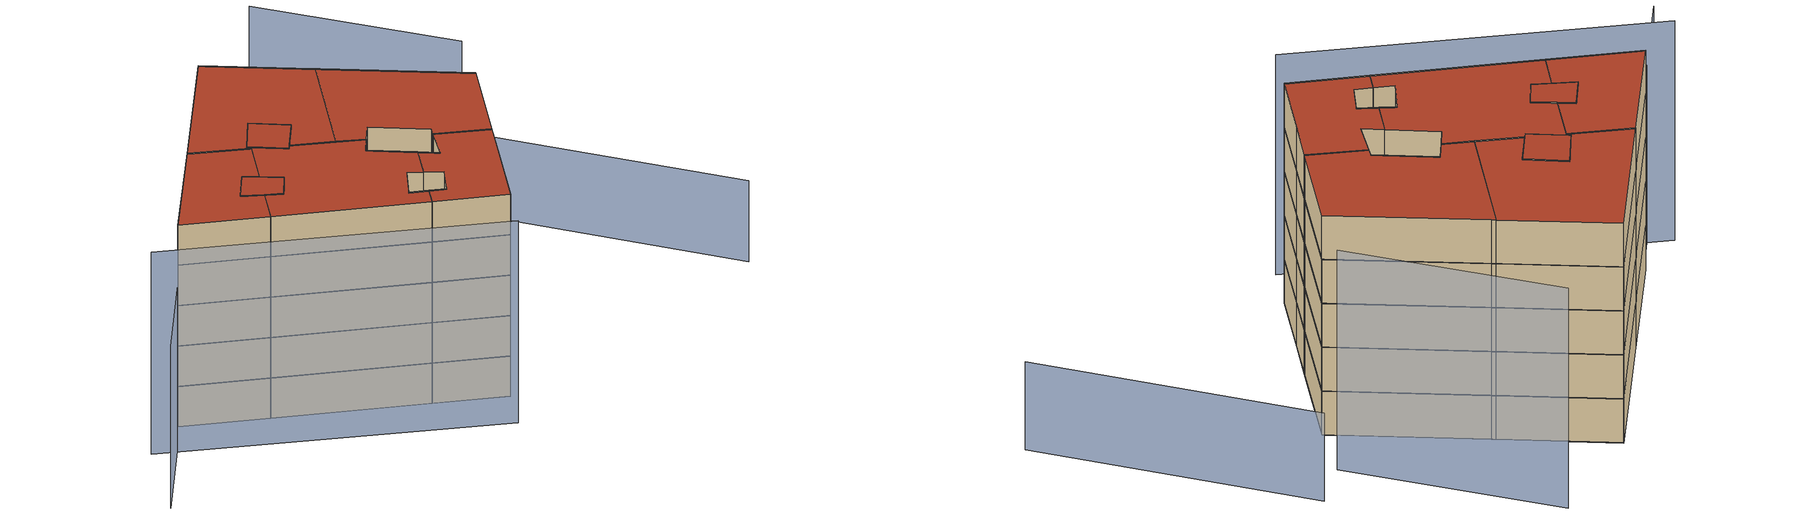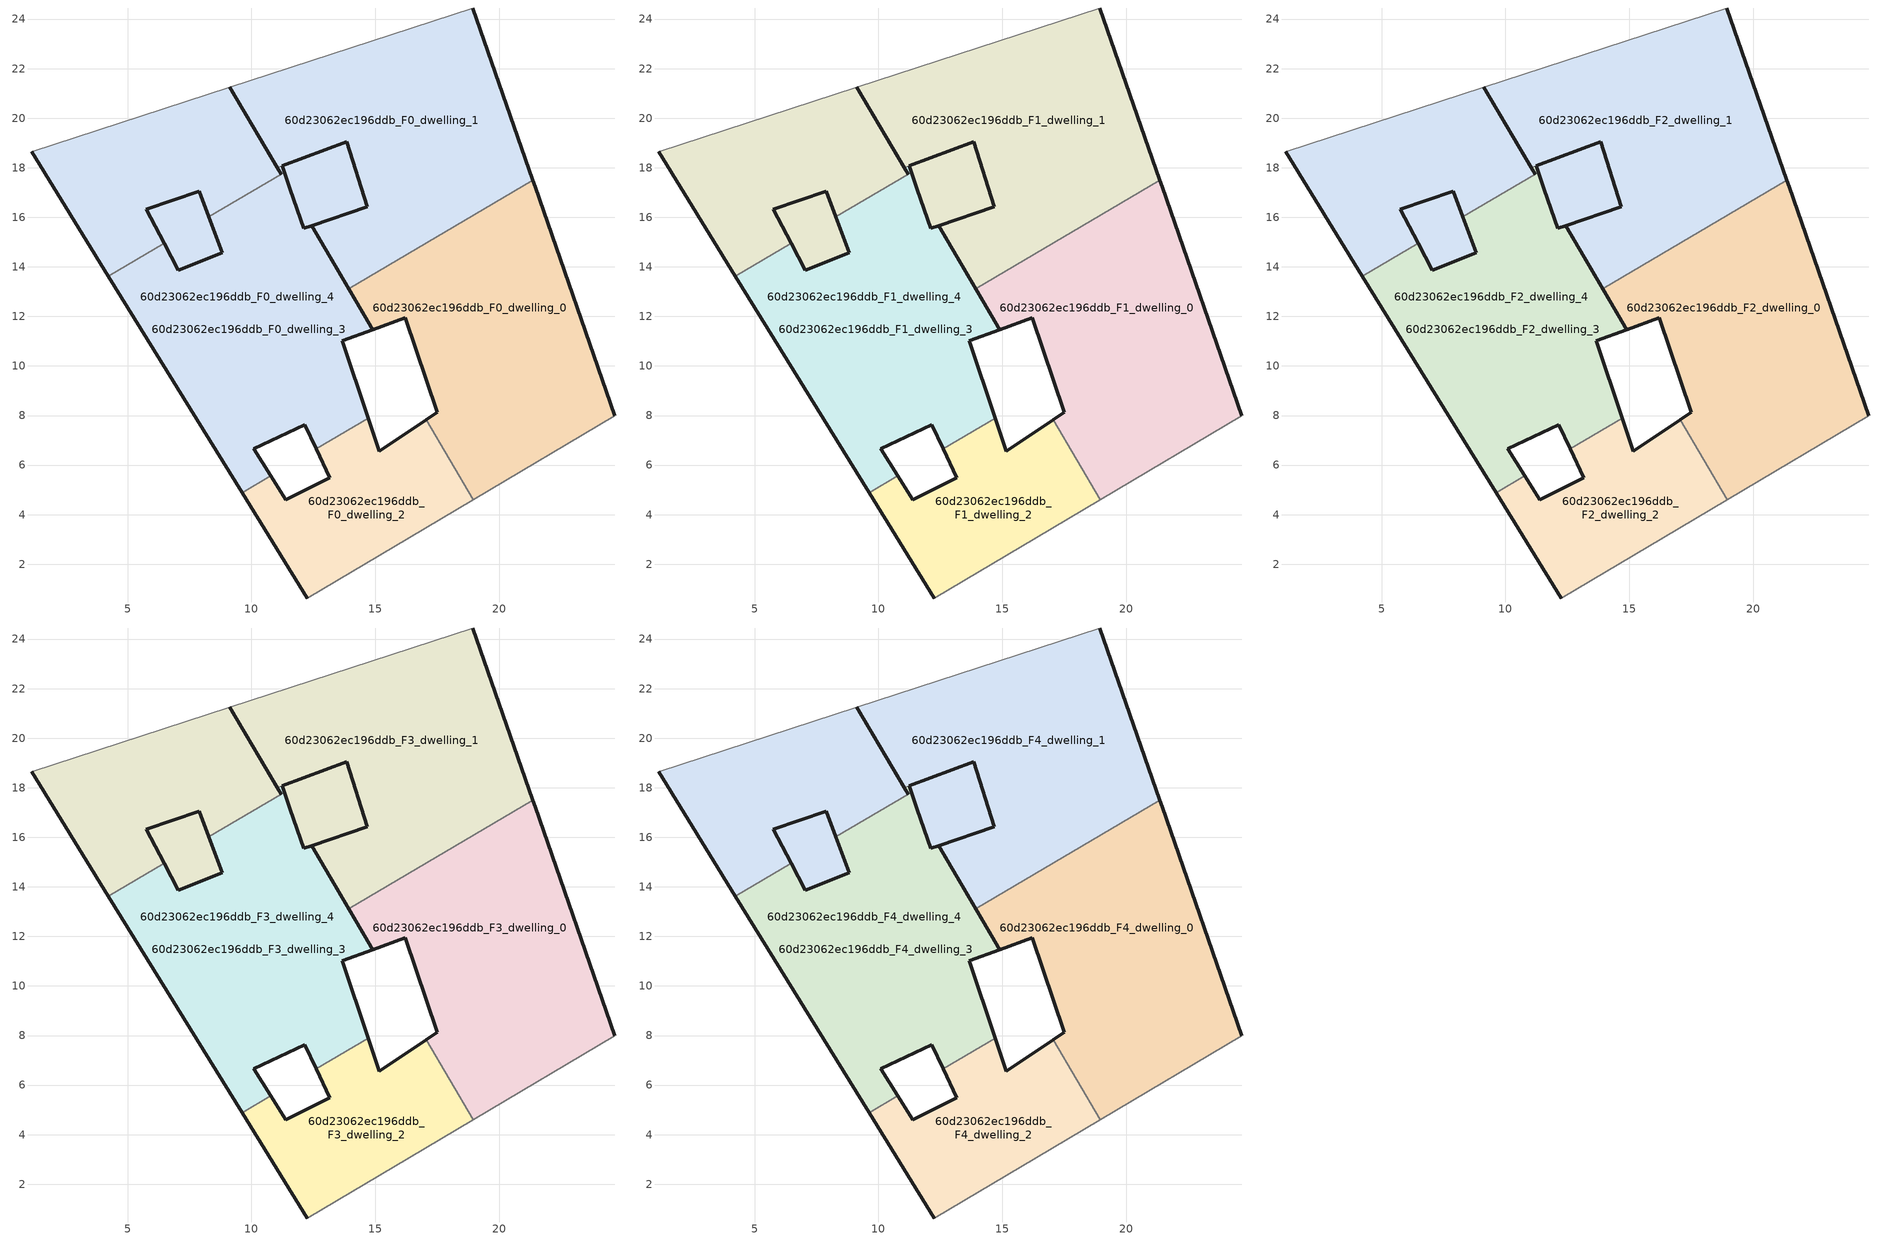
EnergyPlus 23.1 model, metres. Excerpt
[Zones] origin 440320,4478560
60d23062ec196ddb_F0_dwelling_0
 floor ground (EU_floor_Construction): 24.67,7.99 21.45,17.22 21.35,17.5 13.93,13.12 14.9,11.46 16.21,11.94 17.51,8.13 17.05,7.83 18.95,4.6 z0
 wall outside (EU_wall_Construction): 21.35,17.5 21.45,17.22 24.67,7.99 / 17.05,7.83 17.51,8.13 16.21,11.94 14.9,11.46 13.93,13.12 z0:3
 wall adiabatic (EU_wall_Construction): 24.67,7.99 18.95,4.6 z0:3
 wall to 60d23062ec196ddb_F0_dwelling_1 (EU_wall_Construction): 13.93,13.12 21.35,17.5 z0:3
 wall to 60d23062ec196ddb_F0_dwelling_2 (EU_wall_Construction): 18.95,4.6 17.05,7.83 z0:3
60d23062ec196ddb_F0_dwelling_1
 floor ground (EU_floor_Construction): 21.35,17.5 18.93,24.45 9.13,21.26 11.05,18 11.24,18.07 11.25,18.07 13.85,19.05 14.68,16.43 12.42,15.67 13.93,13.12 z0; 8.28,16.02 11.2,17.74 11.05,18 9.13,21.26 1.12,18.65 4.22,13.63 6.47,14.96 5.76,16.32 7.89,17.05 z0
 wall outside (EU_wall_Construction): 11.05,18 9.13,21.26 / 18.93,24.45 21.35,17.5 / 13.93,13.12 12.42,15.67 14.68,16.43 13.85,19.05 11.25,18.07 11.24,18.07 z0:3
 wall adiabatic (EU_wall_Construction): 9.13,21.26 18.93,24.45 z0:3
 wall to 60d23062ec196ddb_F0_dwelling_3 (EU_wall_Construction): 11.24,18.07 11.05,18 z0:3
60d23062ec196ddb_F0_dwelling_2
 floor ground (EU_floor_Construction): 16.37,3.07 18.95,4.6 17.05,7.83 15.15,6.56 14.71,7.89 12.62,6.65 13.17,5.48 11.39,4.61 10.78,5.57 9.62,4.89 12.25,0.63 z0
 wall outside (EU_wall_Construction): 10.78,5.57 11.39,4.61 13.17,5.48 12.62,6.65 / 14.71,7.89 15.15,6.56 17.05,7.83 / 12.25,0.63 9.62,4.89 z0:3
 wall adiabatic (EU_wall_Construction): 18.95,4.6 16.37,3.07 12.25,0.63 z0:3
 wall to 60d23062ec196ddb_F0_dwelling_3 (EU_wall_Construction): 12.62,6.65 14.71,7.89 / 9.62,4.89 10.78,5.57 z0:3
60d23062ec196ddb_F0_dwelling_3
 floor ground (EU_floor_Construction): 8.28,16.02 11.2,17.74 11.05,18 9.13,21.26 1.12,18.65 4.22,13.63 6.47,14.96 5.76,16.32 7.89,17.05 z0; 12.62,6.65 14.71,7.89 13.67,11.01 14.9,11.46 12.42,15.67 12.1,15.56 11.57,17.11 11.24,18.07 11.05,18 11.2,17.74 8.28,16.02 8.82,14.56 7.05,13.86 6.47,14.96 4.22,13.63 9.62,4.89 10.78,5.57 10.08,6.66 12.16,7.63 z0; 8.82,14.56 8.28,16.02 7.89,17.05 5.76,16.32 6.47,14.96 7.05,13.86 z0
 wall outside (EU_wall_Construction): 11.2,17.74 11.05,18 / 11.24,18.07 11.57,17.11 12.1,15.56 12.42,15.67 14.9,11.46 13.67,11.01 14.71,7.89 / 12.62,6.65 12.16,7.63 10.08,6.66 10.78,5.57 / 9.62,4.89 4.22,13.63 / 6.47,14.96 7.05,13.86 8.82,14.56 8.28,16.02 z0:3
 wall to 60d23062ec196ddb_F0_dwelling_4 (EU_wall_Construction): 8.28,16.02 11.2,17.74 / 4.22,13.63 6.47,14.96 z0:3
60d23062ec196ddb_F0_dwelling_4
 floor ground (EU_floor_Construction): 21.35,17.5 18.93,24.45 9.13,21.26 11.05,18 11.24,18.07 11.25,18.07 13.85,19.05 14.68,16.43 12.42,15.67 13.93,13.12 z0; 8.28,16.02 11.2,17.74 11.05,18 9.13,21.26 1.12,18.65 4.22,13.63 6.47,14.96 5.76,16.32 7.89,17.05 z0; 12.62,6.65 14.71,7.89 13.67,11.01 14.9,11.46 12.42,15.67 12.1,15.56 11.57,17.11 11.24,18.07 11.05,18 11.2,17.74 8.28,16.02 8.82,14.56 7.05,13.86 6.47,14.96 4.22,13.63 9.62,4.89 10.78,5.57 10.08,6.66 12.16,7.63 z0; 14.68,16.43 13.85,19.05 11.25,18.07 11.24,18.07 11.57,17.11 12.1,15.56 12.42,15.67 z0; 8.82,14.56 8.28,16.02 7.89,17.05 5.76,16.32 6.47,14.96 7.05,13.86 z0
 wall outside (EU_wall_Construction): 8.28,16.02 7.89,17.05 5.76,16.32 6.47,14.96 / 4.22,13.63 1.12,18.65 / 9.13,21.26 11.2,17.74 z0:3
 wall adiabatic (EU_wall_Construction): 1.12,18.65 9.13,21.26 z0:3
60d23062ec196ddb_F1_dwelling_0
 floor to 60d23062ec196ddb_F0_dwelling_0 (EU_floor_Construction): 24.67,7.99 21.45,17.22 21.35,17.5 13.93,13.12 14.9,11.46 16.21,11.94 17.51,8.13 17.05,7.83 18.95,4.6 z3
 wall outside (EU_wall_Construction): 21.35,17.5 21.45,17.22 24.67,7.99 / 17.05,7.83 17.51,8.13 16.21,11.94 14.9,11.46 13.93,13.12 z3:6
 wall adiabatic (EU_wall_Construction): 24.67,7.99 18.95,4.6 z3:6
 wall to 60d23062ec196ddb_F1_dwelling_1 (EU_wall_Construction): 13.93,13.12 21.35,17.5 z3:6
 wall to 60d23062ec196ddb_F1_dwelling_2 (EU_wall_Construction): 18.95,4.6 17.05,7.83 z3:6
60d23062ec196ddb_F1_dwelling_1
 floor outside (EU_floor_Construction): 21.35,17.5 18.93,24.45 9.13,21.26 11.05,18 11.24,18.07 11.25,18.07 13.85,19.05 14.68,16.43 12.42,15.67 13.93,13.12 z3
 floor to 60d23062ec196ddb_F0_dwelling_1 (EU_floor_Construction): 8.28,16.02 11.2,17.74 11.05,18 9.13,21.26 1.12,18.65 4.22,13.63 6.47,14.96 5.76,16.32 7.89,17.05 z3
 wall outside (EU_wall_Construction): 11.05,18 9.13,21.26 / 18.93,24.45 21.35,17.5 / 13.93,13.12 12.42,15.67 14.68,16.43 13.85,19.05 11.25,18.07 11.24,18.07 z3:6
 wall adiabatic (EU_wall_Construction): 9.13,21.26 18.93,24.45 z3:6
 wall to 60d23062ec196ddb_F1_dwelling_3 (EU_wall_Construction): 11.24,18.07 11.05,18 z3:6
60d23062ec196ddb_F1_dwelling_2
 floor to 60d23062ec196ddb_F0_dwelling_2 (EU_floor_Construction): 16.37,3.07 18.95,4.6 17.05,7.83 15.15,6.56 14.71,7.89 12.62,6.65 13.17,5.48 11.39,4.61 10.78,5.57 9.62,4.89 12.25,0.63 z3
 wall outside (EU_wall_Construction): 10.78,5.57 11.39,4.61 13.17,5.48 12.62,6.65 / 14.71,7.89 15.15,6.56 17.05,7.83 / 12.25,0.63 9.62,4.89 z3:6
 wall adiabatic (EU_wall_Construction): 18.95,4.6 16.37,3.07 12.25,0.63 z3:6
 wall to 60d23062ec196ddb_F1_dwelling_3 (EU_wall_Construction): 12.62,6.65 14.71,7.89 / 9.62,4.89 10.78,5.57 z3:6
60d23062ec196ddb_F1_dwelling_3
 floor to 60d23062ec196ddb_F0_dwelling_3 (EU_floor_Construction): 12.62,6.65 14.71,7.89 13.67,11.01 14.9,11.46 12.42,15.67 12.1,15.56 11.57,17.11 11.24,18.07 11.05,18 11.2,17.74 8.28,16.02 8.82,14.56 7.05,13.86 6.47,14.96 4.22,13.63 9.62,4.89 10.78,5.57 10.08,6.66 12.16,7.63 z3; 8.28,16.02 11.2,17.74 11.05,18 9.13,21.26 1.12,18.65 4.22,13.63 6.47,14.96 5.76,16.32 7.89,17.05 z3; 8.82,14.56 8.28,16.02 7.89,17.05 5.76,16.32 6.47,14.96 7.05,13.86 z3
 wall outside (EU_wall_Construction): 11.2,17.74 11.05,18 / 11.24,18.07 11.57,17.11 12.1,15.56 12.42,15.67 14.9,11.46 13.67,11.01 14.71,7.89 / 12.62,6.65 12.16,7.63 10.08,6.66 10.78,5.57 / 9.62,4.89 4.22,13.63 / 6.47,14.96 7.05,13.86 8.82,14.56 8.28,16.02 z3:6
 wall to 60d23062ec196ddb_F1_dwelling_4 (EU_wall_Construction): 8.28,16.02 11.2,17.74 / 4.22,13.63 6.47,14.96 z3:6
60d23062ec196ddb_F1_dwelling_4
 floor outside (EU_floor_Construction): 8.82,14.56 8.28,16.02 7.89,17.05 5.76,16.32 6.47,14.96 7.05,13.86 z3; 12.62,6.65 14.71,7.89 13.67,11.01 14.9,11.46 12.42,15.67 12.1,15.56 11.57,17.11 11.24,18.07 11.05,18 11.2,17.74 8.28,16.02 8.82,14.56 7.05,13.86 6.47,14.96 4.22,13.63 9.62,4.89 10.78,5.57 10.08,6.66 12.16,7.63 z3
 floor to 60d23062ec196ddb_F0_dwelling_4 (EU_floor_Construction): 21.35,17.5 18.93,24.45 9.13,21.26 11.05,18 11.24,18.07 11.25,18.07 13.85,19.05 14.68,16.43 12.42,15.67 13.93,13.12 z3; 8.28,16.02 11.2,17.74 11.05,18 9.13,21.26 1.12,18.65 4.22,13.63 6.47,14.96 5.76,16.32 7.89,17.05 z3; 14.68,16.43 13.85,19.05 11.25,18.07 11.24,18.07 11.57,17.11 12.1,15.56 12.42,15.67 z3
 wall outside (EU_wall_Construction): 8.28,16.02 7.89,17.05 5.76,16.32 6.47,14.96 / 4.22,13.63 1.12,18.65 / 9.13,21.26 11.2,17.74 z3:6
 wall adiabatic (EU_wall_Construction): 1.12,18.65 9.13,21.26 z3:6
60d23062ec196ddb_F2_dwelling_0
 floor to 60d23062ec196ddb_F1_dwelling_0 (EU_floor_Construction): 24.67,7.99 21.45,17.22 21.35,17.5 13.93,13.12 14.9,11.46 16.21,11.94 17.51,8.13 17.05,7.83 18.95,4.6 z6
 wall outside (EU_wall_Construction): 21.35,17.5 21.45,17.22 24.67,7.99 / 17.05,7.83 17.51,8.13 16.21,11.94 14.9,11.46 13.93,13.12 z6:9
 wall adiabatic (EU_wall_Construction): 24.67,7.99 18.95,4.6 z6:9
 wall to 60d23062ec196ddb_F2_dwelling_1 (EU_wall_Construction): 13.93,13.12 21.35,17.5 z6:9
 wall to 60d23062ec196ddb_F2_dwelling_2 (EU_wall_Construction): 18.95,4.6 17.05,7.83 z6:9
60d23062ec196ddb_F2_dwelling_1
 floor outside (EU_floor_Construction): 21.35,17.5 18.93,24.45 9.13,21.26 11.05,18 11.24,18.07 11.25,18.07 13.85,19.05 14.68,16.43 12.42,15.67 13.93,13.12 z6
 floor to 60d23062ec196ddb_F1_dwelling_1 (EU_floor_Construction): 8.28,16.02 11.2,17.74 11.05,18 9.13,21.26 1.12,18.65 4.22,13.63 6.47,14.96 5.76,16.32 7.89,17.05 z6
 wall outside (EU_wall_Construction): 11.05,18 9.13,21.26 / 18.93,24.45 21.35,17.5 / 13.93,13.12 12.42,15.67 14.68,16.43 13.85,19.05 11.25,18.07 11.24,18.07 z6:9
 wall adiabatic (EU_wall_Construction): 9.13,21.26 18.93,24.45 z6:9
 wall to 60d23062ec196ddb_F2_dwelling_3 (EU_wall_Construction): 11.24,18.07 11.05,18 z6:9
60d23062ec196ddb_F2_dwelling_2
 floor to 60d23062ec196ddb_F1_dwelling_2 (EU_floor_Construction): 16.37,3.07 18.95,4.6 17.05,7.83 15.15,6.56 14.71,7.89 12.62,6.65 13.17,5.48 11.39,4.61 10.78,5.57 9.62,4.89 12.25,0.63 z6
 wall outside (EU_wall_Construction): 10.78,5.57 11.39,4.61 13.17,5.48 12.62,6.65 / 14.71,7.89 15.15,6.56 17.05,7.83 / 12.25,0.63 9.62,4.89 z6:9
 wall adiabatic (EU_wall_Construction): 18.95,4.6 16.37,3.07 12.25,0.63 z6:9
 wall to 60d23062ec196ddb_F2_dwelling_3 (EU_wall_Construction): 12.62,6.65 14.71,7.89 / 9.62,4.89 10.78,5.57 z6:9
60d23062ec196ddb_F2_dwelling_3
 floor to 60d23062ec196ddb_F1_dwelling_3 (EU_floor_Construction): 12.62,6.65 14.71,7.89 13.67,11.01 14.9,11.46 12.42,15.67 12.1,15.56 11.57,17.11 11.24,18.07 11.05,18 11.2,17.74 8.28,16.02 8.82,14.56 7.05,13.86 6.47,14.96 4.22,13.63 9.62,4.89 10.78,5.57 10.08,6.66 12.16,7.63 z6; 8.28,16.02 11.2,17.74 11.05,18 9.13,21.26 1.12,18.65 4.22,13.63 6.47,14.96 5.76,16.32 7.89,17.05 z6; 8.82,14.56 8.28,16.02 7.89,17.05 5.76,16.32 6.47,14.96 7.05,13.86 z6
 wall outside (EU_wall_Construction): 11.2,17.74 11.05,18 / 11.24,18.07 11.57,17.11 12.1,15.56 12.42,15.67 14.9,11.46 13.67,11.01 14.71,7.89 / 12.62,6.65 12.16,7.63 10.08,6.66 10.78,5.57 / 9.62,4.89 4.22,13.63 / 6.47,14.96 7.05,13.86 8.82,14.56 8.28,16.02 z6:9
 wall to 60d23062ec196ddb_F2_dwelling_4 (EU_wall_Construction): 8.28,16.02 11.2,17.74 / 4.22,13.63 6.47,14.96 z6:9
60d23062ec196ddb_F2_dwelling_4
 floor outside (EU_floor_Construction): 8.82,14.56 8.28,16.02 7.89,17.05 5.76,16.32 6.47,14.96 7.05,13.86 z6; 12.62,6.65 14.71,7.89 13.67,11.01 14.9,11.46 12.42,15.67 12.1,15.56 11.57,17.11 11.24,18.07 11.05,18 11.2,17.74 8.28,16.02 8.82,14.56 7.05,13.86 6.47,14.96 4.22,13.63 9.62,4.89 10.78,5.57 10.08,6.66 12.16,7.63 z6
 floor to 60d23062ec196ddb_F1_dwelling_4 (EU_floor_Construction): 21.35,17.5 18.93,24.45 9.13,21.26 11.05,18 11.24,18.07 11.25,18.07 13.85,19.05 14.68,16.43 12.42,15.67 13.93,13.12 z6; 8.28,16.02 11.2,17.74 11.05,18 9.13,21.26 1.12,18.65 4.22,13.63 6.47,14.96 5.76,16.32 7.89,17.05 z6; 14.68,16.43 13.85,19.05 11.25,18.07 11.24,18.07 11.57,17.11 12.1,15.56 12.42,15.67 z6
 wall outside (EU_wall_Construction): 8.28,16.02 7.89,17.05 5.76,16.32 6.47,14.96 / 4.22,13.63 1.12,18.65 / 9.13,21.26 11.2,17.74 z6:9
 wall adiabatic (EU_wall_Construction): 1.12,18.65 9.13,21.26 z6:9
60d23062ec196ddb_F3_dwelling_0
 floor to 60d23062ec196ddb_F2_dwelling_0 (EU_floor_Construction): 24.67,7.99 21.45,17.22 21.35,17.5 13.93,13.12 14.9,11.46 16.21,11.94 17.51,8.13 17.05,7.83 18.95,4.6 z9
 wall outside (EU_wall_Construction): 21.35,17.5 21.45,17.22 24.67,7.99 / 17.05,7.83 17.51,8.13 16.21,11.94 14.9,11.46 13.93,13.12 z9:12
 wall adiabatic (EU_wall_Construction): 24.67,7.99 18.95,4.6 z9:12
 wall to 60d23062ec196ddb_F3_dwelling_1 (EU_wall_Construction): 13.93,13.12 21.35,17.5 z9:12
 wall to 60d23062ec196ddb_F3_dwelling_2 (EU_wall_Construction): 18.95,4.6 17.05,7.83 z9:12
60d23062ec196ddb_F3_dwelling_1
 floor outside (EU_floor_Construction): 21.35,17.5 18.93,24.45 9.13,21.26 11.05,18 11.24,18.07 11.25,18.07 13.85,19.05 14.68,16.43 12.42,15.67 13.93,13.12 z9
 floor to 60d23062ec196ddb_F2_dwelling_1 (EU_floor_Construction): 8.28,16.02 11.2,17.74 11.05,18 9.13,21.26 1.12,18.65 4.22,13.63 6.47,14.96 5.76,16.32 7.89,17.05 z9
 wall outside (EU_wall_Construction): 11.05,18 9.13,21.26 / 18.93,24.45 21.35,17.5 / 13.93,13.12 12.42,15.67 14.68,16.43 13.85,19.05 11.25,18.07 11.24,18.07 z9:12
 wall adiabatic (EU_wall_Construction): 9.13,21.26 18.93,24.45 z9:12
 wall to 60d23062ec196ddb_F3_dwelling_3 (EU_wall_Construction): 11.24,18.07 11.05,18 z9:12
60d23062ec196ddb_F3_dwelling_2
 floor to 60d23062ec196ddb_F2_dwelling_2 (EU_floor_Construction): 16.37,3.07 18.95,4.6 17.05,7.83 15.15,6.56 14.71,7.89 12.62,6.65 13.17,5.48 11.39,4.61 10.78,5.57 9.62,4.89 12.25,0.63 z9
 wall outside (EU_wall_Construction): 10.78,5.57 11.39,4.61 13.17,5.48 12.62,6.65 / 14.71,7.89 15.15,6.56 17.05,7.83 / 12.25,0.63 9.62,4.89 z9:12
 wall adiabatic (EU_wall_Construction): 18.95,4.6 16.37,3.07 12.25,0.63 z9:12
 wall to 60d23062ec196ddb_F3_dwelling_3 (EU_wall_Construction): 12.62,6.65 14.71,7.89 / 9.62,4.89 10.78,5.57 z9:12
60d23062ec196ddb_F3_dwelling_3
 floor to 60d23062ec196ddb_F2_dwelling_3 (EU_floor_Construction): 12.62,6.65 14.71,7.89 13.67,11.01 14.9,11.46 12.42,15.67 12.1,15.56 11.57,17.11 11.24,18.07 11.05,18 11.2,17.74 8.28,16.02 8.82,14.56 7.05,13.86 6.47,14.96 4.22,13.63 9.62,4.89 10.78,5.57 10.08,6.66 12.16,7.63 z9; 8.28,16.02 11.2,17.74 11.05,18 9.13,21.26 1.12,18.65 4.22,13.63 6.47,14.96 5.76,16.32 7.89,17.05 z9; 8.82,14.56 8.28,16.02 7.89,17.05 5.76,16.32 6.47,14.96 7.05,13.86 z9
 wall outside (EU_wall_Construction): 11.2,17.74 11.05,18 / 11.24,18.07 11.57,17.11 12.1,15.56 12.42,15.67 14.9,11.46 13.67,11.01 14.71,7.89 / 12.62,6.65 12.16,7.63 10.08,6.66 10.78,5.57 / 9.62,4.89 4.22,13.63 / 6.47,14.96 7.05,13.86 8.82,14.56 8.28,16.02 z9:12
 wall to 60d23062ec196ddb_F3_dwelling_4 (EU_wall_Construction): 8.28,16.02 11.2,17.74 / 4.22,13.63 6.47,14.96 z9:12
60d23062ec196ddb_F3_dwelling_4
 floor outside (EU_floor_Construction): 8.82,14.56 8.28,16.02 7.89,17.05 5.76,16.32 6.47,14.96 7.05,13.86 z9; 12.62,6.65 14.71,7.89 13.67,11.01 14.9,11.46 12.42,15.67 12.1,15.56 11.57,17.11 11.24,18.07 11.05,18 11.2,17.74 8.28,16.02 8.82,14.56 7.05,13.86 6.47,14.96 4.22,13.63 9.62,4.89 10.78,5.57 10.08,6.66 12.16,7.63 z9
 floor to 60d23062ec196ddb_F2_dwelling_4 (EU_floor_Construction): 21.35,17.5 18.93,24.45 9.13,21.26 11.05,18 11.24,18.07 11.25,18.07 13.85,19.05 14.68,16.43 12.42,15.67 13.93,13.12 z9; 8.28,16.02 11.2,17.74 11.05,18 9.13,21.26 1.12,18.65 4.22,13.63 6.47,14.96 5.76,16.32 7.89,17.05 z9; 14.68,16.43 13.85,19.05 11.25,18.07 11.24,18.07 11.57,17.11 12.1,15.56 12.42,15.67 z9
 wall outside (EU_wall_Construction): 8.28,16.02 7.89,17.05 5.76,16.32 6.47,14.96 / 4.22,13.63 1.12,18.65 / 9.13,21.26 11.2,17.74 z9:12
 wall adiabatic (EU_wall_Construction): 1.12,18.65 9.13,21.26 z9:12
60d23062ec196ddb_F4_dwelling_0
 floor to 60d23062ec196ddb_F3_dwelling_0 (EU_floor_Construction): 24.67,7.99 21.45,17.22 21.35,17.5 13.93,13.12 14.9,11.46 16.21,11.94 17.51,8.13 17.05,7.83 18.95,4.6 z12
 wall outside (EU_wall_Construction): 21.35,17.5 21.45,17.22 24.67,7.99 / 17.05,7.83 17.51,8.13 16.21,11.94 14.9,11.46 13.93,13.12 z12:15
 wall adiabatic (EU_wall_Construction): 24.67,7.99 18.95,4.6 z12:15
 wall to 60d23062ec196ddb_F4_dwelling_1 (EU_wall_Construction): 13.93,13.12 21.35,17.5 z12:15
 wall to 60d23062ec196ddb_F4_dwelling_2 (EU_wall_Construction): 18.95,4.6 17.05,7.83 z12:15
 roof outside (EU_roof_Construction): 21.45,17.22 24.67,7.99 18.95,4.6 17.05,7.83 17.51,8.13 16.21,11.94 14.9,11.46 13.93,13.12 21.35,17.5 z15
60d23062ec196ddb_F4_dwelling_1
 floor outside (EU_floor_Construction): 21.35,17.5 18.93,24.45 9.13,21.26 11.05,18 11.24,18.07 11.25,18.07 13.85,19.05 14.68,16.43 12.42,15.67 13.93,13.12 z12
 floor to 60d23062ec196ddb_F3_dwelling_1 (EU_floor_Construction): 8.28,16.02 11.2,17.74 11.05,18 9.13,21.26 1.12,18.65 4.22,13.63 6.47,14.96 5.76,16.32 7.89,17.05 z12
 wall outside (EU_wall_Construction): 11.05,18 9.13,21.26 / 18.93,24.45 21.35,17.5 / 13.93,13.12 12.42,15.67 14.68,16.43 13.85,19.05 11.25,18.07 11.24,18.07 z12:15
 wall adiabatic (EU_wall_Construction): 9.13,21.26 18.93,24.45 z12:15
 wall to 60d23062ec196ddb_F4_dwelling_3 (EU_wall_Construction): 11.24,18.07 11.05,18 z12:15
 roof outside (EU_roof_Construction): 9.13,21.26 11.05,18 11.2,17.74 8.28,16.02 7.89,17.05 5.76,16.32 6.47,14.96 4.22,13.63 1.12,18.65 z15; 18.93,24.45 21.35,17.5 13.93,13.12 12.42,15.67 14.68,16.43 13.85,19.05 11.25,18.07 11.24,18.07 11.05,18 9.13,21.26 z15
60d23062ec196ddb_F4_dwelling_2
 floor to 60d23062ec196ddb_F3_dwelling_2 (EU_floor_Construction): 16.37,3.07 18.95,4.6 17.05,7.83 15.15,6.56 14.71,7.89 12.62,6.65 13.17,5.48 11.39,4.61 10.78,5.57 9.62,4.89 12.25,0.63 z12
 wall outside (EU_wall_Construction): 10.78,5.57 11.39,4.61 13.17,5.48 12.62,6.65 / 14.71,7.89 15.15,6.56 17.05,7.83 / 12.25,0.63 9.62,4.89 z12:15
 wall adiabatic (EU_wall_Construction): 18.95,4.6 16.37,3.07 12.25,0.63 z12:15
 wall to 60d23062ec196ddb_F4_dwelling_3 (EU_wall_Construction): 12.62,6.65 14.71,7.89 / 9.62,4.89 10.78,5.57 z12:15
 roof outside (EU_roof_Construction): 17.05,7.83 18.95,4.6 16.37,3.07 12.25,0.63 9.62,4.89 10.78,5.57 11.39,4.61 13.17,5.48 12.62,6.65 14.71,7.89 15.15,6.56 z15
60d23062ec196ddb_F4_dwelling_3
 floor to 60d23062ec196ddb_F3_dwelling_3 (EU_floor_Construction): 12.62,6.65 14.71,7.89 13.67,11.01 14.9,11.46 12.42,15.67 12.1,15.56 11.57,17.11 11.24,18.07 11.05,18 11.2,17.74 8.28,16.02 8.82,14.56 7.05,13.86 6.47,14.96 4.22,13.63 9.62,4.89 10.78,5.57 10.08,6.66 12.16,7.63 z12; 8.28,16.02 11.2,17.74 11.05,18 9.13,21.26 1.12,18.65 4.22,13.63 6.47,14.96 5.76,16.32 7.89,17.05 z12; 8.82,14.56 8.28,16.02 7.89,17.05 5.76,16.32 6.47,14.96 7.05,13.86 z12
 wall outside (EU_wall_Construction): 11.2,17.74 11.05,18 / 11.24,18.07 11.57,17.11 12.1,15.56 12.42,15.67 14.9,11.46 13.67,11.01 14.71,7.89 / 12.62,6.65 12.16,7.63 10.08,6.66 10.78,5.57 / 9.62,4.89 4.22,13.63 / 6.47,14.96 7.05,13.86 8.82,14.56 8.28,16.02 z12:15
 wall to 60d23062ec196ddb_F4_dwelling_4 (EU_wall_Construction): 8.28,16.02 11.2,17.74 / 4.22,13.63 6.47,14.96 z12:15
 roof outside (EU_roof_Construction): 12.42,15.67 14.9,11.46 13.67,11.01 14.71,7.89 12.62,6.65 12.16,7.63 10.08,6.66 10.78,5.57 9.62,4.89 4.22,13.63 6.47,14.96 7.05,13.86 8.82,14.56 8.28,16.02 11.2,17.74 11.05,18 11.24,18.07 11.57,17.11 12.1,15.56 z15; 9.13,21.26 11.05,18 11.2,17.74 8.28,16.02 7.89,17.05 5.76,16.32 6.47,14.96 4.22,13.63 1.12,18.65 z15; 7.89,17.05 8.28,16.02 8.82,14.56 7.05,13.86 6.47,14.96 5.76,16.32 z15
60d23062ec196ddb_F4_dwelling_4
 floor outside (EU_floor_Construction): 8.82,14.56 8.28,16.02 7.89,17.05 5.76,16.32 6.47,14.96 7.05,13.86 z12; 12.62,6.65 14.71,7.89 13.67,11.01 14.9,11.46 12.42,15.67 12.1,15.56 11.57,17.11 11.24,18.07 11.05,18 11.2,17.74 8.28,16.02 8.82,14.56 7.05,13.86 6.47,14.96 4.22,13.63 9.62,4.89 10.78,5.57 10.08,6.66 12.16,7.63 z12
 floor to 60d23062ec196ddb_F3_dwelling_4 (EU_floor_Construction): 21.35,17.5 18.93,24.45 9.13,21.26 11.05,18 11.24,18.07 11.25,18.07 13.85,19.05 14.68,16.43 12.42,15.67 13.93,13.12 z12; 8.28,16.02 11.2,17.74 11.05,18 9.13,21.26 1.12,18.65 4.22,13.63 6.47,14.96 5.76,16.32 7.89,17.05 z12; 14.68,16.43 13.85,19.05 11.25,18.07 11.24,18.07 11.57,17.11 12.1,15.56 12.42,15.67 z12
 wall outside (EU_wall_Construction): 8.28,16.02 7.89,17.05 5.76,16.32 6.47,14.96 / 4.22,13.63 1.12,18.65 / 9.13,21.26 11.2,17.74 z12:15
 wall adiabatic (EU_wall_Construction): 1.12,18.65 9.13,21.26 z12:15
 roof outside (EU_roof_Construction): 9.13,21.26 11.05,18 11.2,17.74 8.28,16.02 7.89,17.05 5.76,16.32 6.47,14.96 4.22,13.63 1.12,18.65 z15; 18.93,24.45 21.35,17.5 13.93,13.12 12.42,15.67 14.68,16.43 13.85,19.05 11.25,18.07 11.24,18.07 11.05,18 9.13,21.26 z15; 13.85,19.05 14.68,16.43 12.42,15.67 12.1,15.56 11.57,17.11 11.24,18.07 11.25,18.07 z15; 12.42,15.67 14.9,11.46 13.67,11.01 14.71,7.89 12.62,6.65 12.16,7.63 10.08,6.66 10.78,5.57 9.62,4.89 4.22,13.63 6.47,14.96 7.05,13.86 8.82,14.56 8.28,16.02 11.2,17.74 11.05,18 11.24,18.07 11.57,17.11 12.1,15.56 z15; 7.89,17.05 8.28,16.02 8.82,14.56 7.05,13.86 6.47,14.96 5.76,16.32 z15
shading: -2.44,19 9.59,-0.95 / 27.79,10.2 26.63,24.11 z0:15; 15.79,4.57 24.67,7.98 / 18.93,24.45 -7.84,15.52 z0:12; 32.48,-7.31 31.2,10.75 z0:6
[Building]
EU S2 Campaign: North Axis=0; Terrain=City; Solar Distribution=FullExterior
[Site:Location]
Madrid: Latitude=40.5; Longitude=-3.5; Time Zone=1; Elevation=609
[SizingPeriod:WeatherFileDays]
AnnualSizingPeriod: Begin Month=1; Begin Day of Month=1; End Month=12; End Day of Month=31; Day of Week for Start Day=Monday; Use Weather File Daylight Saving Period=No; Use Weather File Rain and Snow Indicators=No
[MATERIAL]
EU_InternalMass_Material: Roughness=MediumRough; Thickness=0.1; Conductivity=1; Density=1800; Specific Heat=900; Thermal Absorptance=0.9; Solar Absorptance=0.7; Visible Absorptance=0.7
[MATERIAL:NOMASS] Roughness=MediumRough; Thermal Absorptance=0.9; Solar Absorptance=0.7; Visible Absorptance=0.7
Name | Thermal Resistance
EU_wall_NoMass | 0.419739
EU_roof_NoMass | 0.352165
EU_floor_NoMass | 0.608284
[CONSTRUCTION]
EU_wall_Construction: EU_wall_NoMass
EU_roof_Construction: EU_roof_NoMass
EU_floor_Construction: EU_floor_NoMass
EU_InternalMass_Construction: EU_InternalMass_Material
[ZONE] Type=1; Multiplier=1; Ceiling Height=autocalculate; Floor Area=autocalculate; Part of Total Floor Area=Yes
Name | Volume
60d23062ec196ddb_F0_dwelling_0; 60d23062ec196ddb_F1_dwelling_0; 60d23062ec196ddb_F2_dwelling_0; 60d23062ec196ddb_F3_dwelling_0; 60d23062ec196ddb_F4_dwelling_0 | 214.521
60d23062ec196ddb_F0_dwelling_1 | 327.581
60d23062ec196ddb_F1_dwelling_1; 60d23062ec196ddb_F2_dwelling_1; 60d23062ec196ddb_F3_dwelling_1; 60d23062ec196ddb_F4_dwelling_1 | 327.582
60d23062ec196ddb_F0_dwelling_2 | 101.644
60d23062ec196ddb_F1_dwelling_2; 60d23062ec196ddb_F2_dwelling_2; 60d23062ec196ddb_F3_dwelling_2; 60d23062ec196ddb_F4_dwelling_2 | 101.645
60d23062ec196ddb_F0_dwelling_3; 60d23062ec196ddb_F1_dwelling_3; 60d23062ec196ddb_F2_dwelling_3; 60d23062ec196ddb_F3_dwelling_3; 60d23062ec196ddb_F4_dwelling_3 | 344.585
60d23062ec196ddb_F0_dwelling_4; 60d23062ec196ddb_F1_dwelling_4; 60d23062ec196ddb_F2_dwelling_4; 60d23062ec196ddb_F3_dwelling_4; 60d23062ec196ddb_F4_dwelling_4 | 581.075
[INTERNALMASS] Construction=EU_InternalMass_Construction
Name | Zone or ZoneList | Surface Area
60d23062ec196ddb_F0_dwelling_0_EU_InternalMass | 60d23062ec196ddb_F0_dwelling_0 | 71.507
60d23062ec196ddb_F0_dwelling_1_EU_InternalMass | 60d23062ec196ddb_F0_dwelling_1 | 71.4001
60d23062ec196ddb_F0_dwelling_2_EU_InternalMass | 60d23062ec196ddb_F0_dwelling_2 | 33.8815
60d23062ec196ddb_F0_dwelling_3_EU_InternalMass | 60d23062ec196ddb_F0_dwelling_3 | 71.4392
60d23062ec196ddb_F0_dwelling_4_EU_InternalMass | 60d23062ec196ddb_F0_dwelling_4 | 37.7953
60d23062ec196ddb_F1_dwelling_0_EU_InternalMass | 60d23062ec196ddb_F1_dwelling_0 | 71.507
60d23062ec196ddb_F1_dwelling_1_EU_InternalMass | 60d23062ec196ddb_F1_dwelling_1 | 71.4001
60d23062ec196ddb_F1_dwelling_2_EU_InternalMass | 60d23062ec196ddb_F1_dwelling_2 | 33.8815
60d23062ec196ddb_F1_dwelling_3_EU_InternalMass | 60d23062ec196ddb_F1_dwelling_3 | 71.4392
60d23062ec196ddb_F1_dwelling_4_EU_InternalMass | 60d23062ec196ddb_F1_dwelling_4 | 37.7953
60d23062ec196ddb_F2_dwelling_0_EU_InternalMass | 60d23062ec196ddb_F2_dwelling_0 | 71.507
60d23062ec196ddb_F2_dwelling_1_EU_InternalMass | 60d23062ec196ddb_F2_dwelling_1 | 71.4001
60d23062ec196ddb_F2_dwelling_2_EU_InternalMass | 60d23062ec196ddb_F2_dwelling_2 | 33.8815
60d23062ec196ddb_F2_dwelling_3_EU_InternalMass | 60d23062ec196ddb_F2_dwelling_3 | 71.4392
60d23062ec196ddb_F2_dwelling_4_EU_InternalMass | 60d23062ec196ddb_F2_dwelling_4 | 37.7953
60d23062ec196ddb_F3_dwelling_0_EU_InternalMass | 60d23062ec196ddb_F3_dwelling_0 | 71.507
60d23062ec196ddb_F3_dwelling_1_EU_InternalMass | 60d23062ec196ddb_F3_dwelling_1 | 71.4001
60d23062ec196ddb_F3_dwelling_2_EU_InternalMass | 60d23062ec196ddb_F3_dwelling_2 | 33.8815
60d23062ec196ddb_F3_dwelling_3_EU_InternalMass | 60d23062ec196ddb_F3_dwelling_3 | 71.4392
60d23062ec196ddb_F3_dwelling_4_EU_InternalMass | 60d23062ec196ddb_F3_dwelling_4 | 37.7953
60d23062ec196ddb_F4_dwelling_0_EU_InternalMass | 60d23062ec196ddb_F4_dwelling_0 | 71.507
60d23062ec196ddb_F4_dwelling_1_EU_InternalMass | 60d23062ec196ddb_F4_dwelling_1 | 71.4001
60d23062ec196ddb_F4_dwelling_2_EU_InternalMass | 60d23062ec196ddb_F4_dwelling_2 | 33.8815
60d23062ec196ddb_F4_dwelling_3_EU_InternalMass | 60d23062ec196ddb_F4_dwelling_3 | 71.4392
60d23062ec196ddb_F4_dwelling_4_EU_InternalMass | 60d23062ec196ddb_F4_dwelling_4 | 37.7953
[OTHEREQUIPMENT] Fuel Type=Electricity; Design Level Calculation Method=Watts/Area; Power per Zone Floor Area=1; Fraction Latent=0; Fraction Radiant=0; Fraction Lost=0; Carbon Dioxide Generation Rate=0; EndUse Subcategory=EU_Step8_InternalGains
Name | Zone or ZoneList or Space or SpaceList | Schedule
EU_Step8_InternalGain_60d23062ec196ddb_F0_dwelling_0_f000 | 60d23062ec196ddb_F0_dwelling_0 | EU_Step8_GainSchedule_60d23062ec196ddb_F0_dwelling_0_f000
EU_Step8_InternalGain_60d23062ec196ddb_F0_dwelling_1_f000 | 60d23062ec196ddb_F0_dwelling_1 | EU_Step8_GainSchedule_60d23062ec196ddb_F0_dwelling_1_f000
EU_Step8_InternalGain_60d23062ec196ddb_F0_dwelling_2_f000 | 60d23062ec196ddb_F0_dwelling_2 | EU_Step8_GainSchedule_60d23062ec196ddb_F0_dwelling_2_f000
EU_Step8_InternalGain_60d23062ec196ddb_F0_dwelling_3_f000 | 60d23062ec196ddb_F0_dwelling_3 | EU_Step8_GainSchedule_60d23062ec196ddb_F0_dwelling_3_f000
EU_Step8_InternalGain_60d23062ec196ddb_F0_dwelling_4_f000 | 60d23062ec196ddb_F0_dwelling_4 | EU_Step8_GainSchedule_60d23062ec196ddb_F0_dwelling_4_f000
EU_Step8_InternalGain_60d23062ec196ddb_F1_dwelling_0_f000 | 60d23062ec196ddb_F1_dwelling_0 | EU_Step8_GainSchedule_60d23062ec196ddb_F1_dwelling_0_f000
EU_Step8_InternalGain_60d23062ec196ddb_F1_dwelling_1_f000 | 60d23062ec196ddb_F1_dwelling_1 | EU_Step8_GainSchedule_60d23062ec196ddb_F1_dwelling_1_f000
EU_Step8_InternalGain_60d23062ec196ddb_F1_dwelling_2_f000 | 60d23062ec196ddb_F1_dwelling_2 | EU_Step8_GainSchedule_60d23062ec196ddb_F1_dwelling_2_f000
EU_Step8_InternalGain_60d23062ec196ddb_F1_dwelling_3_f000 | 60d23062ec196ddb_F1_dwelling_3 | EU_Step8_GainSchedule_60d23062ec196ddb_F1_dwelling_3_f000
EU_Step8_InternalGain_60d23062ec196ddb_F1_dwelling_4_f000 | 60d23062ec196ddb_F1_dwelling_4 | EU_Step8_GainSchedule_60d23062ec196ddb_F1_dwelling_4_f000
EU_Step8_InternalGain_60d23062ec196ddb_F2_dwelling_0_f000 | 60d23062ec196ddb_F2_dwelling_0 | EU_Step8_GainSchedule_60d23062ec196ddb_F2_dwelling_0_f000
EU_Step8_InternalGain_60d23062ec196ddb_F2_dwelling_1_f000 | 60d23062ec196ddb_F2_dwelling_1 | EU_Step8_GainSchedule_60d23062ec196ddb_F2_dwelling_1_f000
EU_Step8_InternalGain_60d23062ec196ddb_F2_dwelling_2_f000 | 60d23062ec196ddb_F2_dwelling_2 | EU_Step8_GainSchedule_60d23062ec196ddb_F2_dwelling_2_f000
EU_Step8_InternalGain_60d23062ec196ddb_F2_dwelling_3_f000 | 60d23062ec196ddb_F2_dwelling_3 | EU_Step8_GainSchedule_60d23062ec196ddb_F2_dwelling_3_f000
EU_Step8_InternalGain_60d23062ec196ddb_F2_dwelling_4_f000 | 60d23062ec196ddb_F2_dwelling_4 | EU_Step8_GainSchedule_60d23062ec196ddb_F2_dwelling_4_f000
EU_Step8_InternalGain_60d23062ec196ddb_F3_dwelling_0_f000 | 60d23062ec196ddb_F3_dwelling_0 | EU_Step8_GainSchedule_60d23062ec196ddb_F3_dwelling_0_f000
EU_Step8_InternalGain_60d23062ec196ddb_F3_dwelling_1_f000 | 60d23062ec196ddb_F3_dwelling_1 | EU_Step8_GainSchedule_60d23062ec196ddb_F3_dwelling_1_f000
EU_Step8_InternalGain_60d23062ec196ddb_F3_dwelling_2_f000 | 60d23062ec196ddb_F3_dwelling_2 | EU_Step8_GainSchedule_60d23062ec196ddb_F3_dwelling_2_f000
EU_Step8_InternalGain_60d23062ec196ddb_F3_dwelling_3_f000 | 60d23062ec196ddb_F3_dwelling_3 | EU_Step8_GainSchedule_60d23062ec196ddb_F3_dwelling_3_f000
EU_Step8_InternalGain_60d23062ec196ddb_F3_dwelling_4_f000 | 60d23062ec196ddb_F3_dwelling_4 | EU_Step8_GainSchedule_60d23062ec196ddb_F3_dwelling_4_f000
EU_Step8_InternalGain_60d23062ec196ddb_F4_dwelling_0_f000 | 60d23062ec196ddb_F4_dwelling_0 | EU_Step8_GainSchedule_60d23062ec196ddb_F4_dwelling_0_f000
EU_Step8_InternalGain_60d23062ec196ddb_F4_dwelling_1_f000 | 60d23062ec196ddb_F4_dwelling_1 | EU_Step8_GainSchedule_60d23062ec196ddb_F4_dwelling_1_f000
EU_Step8_InternalGain_60d23062ec196ddb_F4_dwelling_2_f000 | 60d23062ec196ddb_F4_dwelling_2 | EU_Step8_GainSchedule_60d23062ec196ddb_F4_dwelling_2_f000
EU_Step8_InternalGain_60d23062ec196ddb_F4_dwelling_3_f000 | 60d23062ec196ddb_F4_dwelling_3 | EU_Step8_GainSchedule_60d23062ec196ddb_F4_dwelling_3_f000
EU_Step8_InternalGain_60d23062ec196ddb_F4_dwelling_4_f000 | 60d23062ec196ddb_F4_dwelling_4 | EU_Step8_GainSchedule_60d23062ec196ddb_F4_dwelling_4_f000
[ZONEVENTILATION:DESIGNFLOWRATE] Schedule=EU_AlwaysOn; Design Flow Rate Calculation Method=AirChanges/Hour; Air Changes per Hour=0.703302; Ventilation Type=Natural; Fan Pressure Rise=0; Fan Total Efficiency=1; Constant Term Coefficient=1; Temperature Term Coefficient=0; Velocity Term Coefficient=0; Velocity Squared Term Coefficient=0; Minimum Indoor Temperature=-100; Maximum Indoor Temperature=100; Delta Temperature=-100; Minimum Outdoor Temperature=-100; Maximum Outdoor Temperature=100; Maximum Wind Speed=40
Name | Zone or ZoneList or Space or SpaceList
EU_ConstantAir_60d23062ec196ddb_F0_dwelling_0 | 60d23062ec196ddb_F0_dwelling_0
EU_ConstantAir_60d23062ec196ddb_F0_dwelling_1 | 60d23062ec196ddb_F0_dwelling_1
EU_ConstantAir_60d23062ec196ddb_F0_dwelling_2 | 60d23062ec196ddb_F0_dwelling_2
EU_ConstantAir_60d23062ec196ddb_F0_dwelling_3 | 60d23062ec196ddb_F0_dwelling_3
EU_ConstantAir_60d23062ec196ddb_F0_dwelling_4 | 60d23062ec196ddb_F0_dwelling_4
EU_ConstantAir_60d23062ec196ddb_F1_dwelling_0 | 60d23062ec196ddb_F1_dwelling_0
EU_ConstantAir_60d23062ec196ddb_F1_dwelling_1 | 60d23062ec196ddb_F1_dwelling_1
EU_ConstantAir_60d23062ec196ddb_F1_dwelling_2 | 60d23062ec196ddb_F1_dwelling_2
EU_ConstantAir_60d23062ec196ddb_F1_dwelling_3 | 60d23062ec196ddb_F1_dwelling_3
EU_ConstantAir_60d23062ec196ddb_F1_dwelling_4 | 60d23062ec196ddb_F1_dwelling_4
EU_ConstantAir_60d23062ec196ddb_F2_dwelling_0 | 60d23062ec196ddb_F2_dwelling_0
EU_ConstantAir_60d23062ec196ddb_F2_dwelling_1 | 60d23062ec196ddb_F2_dwelling_1
EU_ConstantAir_60d23062ec196ddb_F2_dwelling_2 | 60d23062ec196ddb_F2_dwelling_2
EU_ConstantAir_60d23062ec196ddb_F2_dwelling_3 | 60d23062ec196ddb_F2_dwelling_3
EU_ConstantAir_60d23062ec196ddb_F2_dwelling_4 | 60d23062ec196ddb_F2_dwelling_4
EU_ConstantAir_60d23062ec196ddb_F3_dwelling_0 | 60d23062ec196ddb_F3_dwelling_0
EU_ConstantAir_60d23062ec196ddb_F3_dwelling_1 | 60d23062ec196ddb_F3_dwelling_1
EU_ConstantAir_60d23062ec196ddb_F3_dwelling_2 | 60d23062ec196ddb_F3_dwelling_2
EU_ConstantAir_60d23062ec196ddb_F3_dwelling_3 | 60d23062ec196ddb_F3_dwelling_3
EU_ConstantAir_60d23062ec196ddb_F3_dwelling_4 | 60d23062ec196ddb_F3_dwelling_4
EU_ConstantAir_60d23062ec196ddb_F4_dwelling_0 | 60d23062ec196ddb_F4_dwelling_0
EU_ConstantAir_60d23062ec196ddb_F4_dwelling_1 | 60d23062ec196ddb_F4_dwelling_1
EU_ConstantAir_60d23062ec196ddb_F4_dwelling_2 | 60d23062ec196ddb_F4_dwelling_2
EU_ConstantAir_60d23062ec196ddb_F4_dwelling_3 | 60d23062ec196ddb_F4_dwelling_3
EU_ConstantAir_60d23062ec196ddb_F4_dwelling_4 | 60d23062ec196ddb_F4_dwelling_4
[HVACTEMPLATE:THERMOSTAT] Constant Heating Setpoint=20; Constant Cooling Setpoint=50
EU_HeatOnly_60d23062ec196ddb_F0_dwelling_0; EU_HeatOnly_60d23062ec196ddb_F0_dwelling_1; EU_HeatOnly_60d23062ec196ddb_F0_dwelling_2; EU_HeatOnly_60d23062ec196ddb_F0_dwelling_3; EU_HeatOnly_60d23062ec196ddb_F0_dwelling_4; EU_HeatOnly_60d23062ec196ddb_F1_dwelling_0; EU_HeatOnly_60d23062ec196ddb_F1_dwelling_1; EU_HeatOnly_60d23062ec196ddb_F1_dwelling_2; EU_HeatOnly_60d23062ec196ddb_F1_dwelling_3; EU_HeatOnly_60d23062ec196ddb_F1_dwelling_4; EU_HeatOnly_60d23062ec196ddb_F2_dwelling_0; EU_HeatOnly_60d23062ec196ddb_F2_dwelling_1; EU_HeatOnly_60d23062ec196ddb_F2_dwelling_2; EU_HeatOnly_60d23062ec196ddb_F2_dwelling_3; EU_HeatOnly_60d23062ec196ddb_F2_dwelling_4; EU_HeatOnly_60d23062ec196ddb_F3_dwelling_0; EU_HeatOnly_60d23062ec196ddb_F3_dwelling_1; EU_HeatOnly_60d23062ec196ddb_F3_dwelling_2; EU_HeatOnly_60d23062ec196ddb_F3_dwelling_3; EU_HeatOnly_60d23062ec196ddb_F3_dwelling_4; EU_HeatOnly_60d23062ec196ddb_F4_dwelling_0; EU_HeatOnly_60d23062ec196ddb_F4_dwelling_1; EU_HeatOnly_60d23062ec196ddb_F4_dwelling_2; EU_HeatOnly_60d23062ec196ddb_F4_dwelling_3; EU_HeatOnly_60d23062ec196ddb_F4_dwelling_4
[HVACTEMPLATE:ZONE:IDEALLOADSAIRSYSTEM] System Availability Schedule=EU_AlwaysOn; Maximum Heating Supply Air Temperature=50; Minimum Cooling Supply Air Temperature=13; Maximum Heating Supply Air Humidity Ratio=0.0156; Minimum Cooling Supply Air Humidity Ratio=0.0077; Heating Limit=NoLimit; Cooling Limit=NoLimit; Heating Availability Schedule=EU_AlwaysOn; Cooling Availability Schedule=EU_CoolingOff; Dehumidification Control Type=ConstantSensibleHeatRatio; Cooling Sensible Heat Ratio=0.7; Dehumidification Setpoint=60; Humidification Control Type=None; Humidification Setpoint=30; Outdoor Air Method=None; Outdoor Air Flow Rate per Person=0.00944; Outdoor Air Flow Rate per Zone Floor Area=0; Outdoor Air Flow Rate per Zone=0; Demand Controlled Ventilation Type=None; Outdoor Air Economizer Type=NoEconomizer; Heat Recovery Type=None; Sensible Heat Recovery Effectiveness=0.7; Latent Heat Recovery Effectiveness=0.65
Name | Template Thermostat
60d23062ec196ddb_F0_dwelling_0 | EU_HeatOnly_60d23062ec196ddb_F0_dwelling_0
60d23062ec196ddb_F0_dwelling_1 | EU_HeatOnly_60d23062ec196ddb_F0_dwelling_1
60d23062ec196ddb_F0_dwelling_2 | EU_HeatOnly_60d23062ec196ddb_F0_dwelling_2
60d23062ec196ddb_F0_dwelling_3 | EU_HeatOnly_60d23062ec196ddb_F0_dwelling_3
60d23062ec196ddb_F0_dwelling_4 | EU_HeatOnly_60d23062ec196ddb_F0_dwelling_4
60d23062ec196ddb_F1_dwelling_0 | EU_HeatOnly_60d23062ec196ddb_F1_dwelling_0
60d23062ec196ddb_F1_dwelling_1 | EU_HeatOnly_60d23062ec196ddb_F1_dwelling_1
60d23062ec196ddb_F1_dwelling_2 | EU_HeatOnly_60d23062ec196ddb_F1_dwelling_2
60d23062ec196ddb_F1_dwelling_3 | EU_HeatOnly_60d23062ec196ddb_F1_dwelling_3
60d23062ec196ddb_F1_dwelling_4 | EU_HeatOnly_60d23062ec196ddb_F1_dwelling_4
60d23062ec196ddb_F2_dwelling_0 | EU_HeatOnly_60d23062ec196ddb_F2_dwelling_0
60d23062ec196ddb_F2_dwelling_1 | EU_HeatOnly_60d23062ec196ddb_F2_dwelling_1
60d23062ec196ddb_F2_dwelling_2 | EU_HeatOnly_60d23062ec196ddb_F2_dwelling_2
60d23062ec196ddb_F2_dwelling_3 | EU_HeatOnly_60d23062ec196ddb_F2_dwelling_3
60d23062ec196ddb_F2_dwelling_4 | EU_HeatOnly_60d23062ec196ddb_F2_dwelling_4
60d23062ec196ddb_F3_dwelling_0 | EU_HeatOnly_60d23062ec196ddb_F3_dwelling_0
60d23062ec196ddb_F3_dwelling_1 | EU_HeatOnly_60d23062ec196ddb_F3_dwelling_1
60d23062ec196ddb_F3_dwelling_2 | EU_HeatOnly_60d23062ec196ddb_F3_dwelling_2
60d23062ec196ddb_F3_dwelling_3 | EU_HeatOnly_60d23062ec196ddb_F3_dwelling_3
60d23062ec196ddb_F3_dwelling_4 | EU_HeatOnly_60d23062ec196ddb_F3_dwelling_4
60d23062ec196ddb_F4_dwelling_0 | EU_HeatOnly_60d23062ec196ddb_F4_dwelling_0
60d23062ec196ddb_F4_dwelling_1 | EU_HeatOnly_60d23062ec196ddb_F4_dwelling_1
60d23062ec196ddb_F4_dwelling_2 | EU_HeatOnly_60d23062ec196ddb_F4_dwelling_2
60d23062ec196ddb_F4_dwelling_3 | EU_HeatOnly_60d23062ec196ddb_F4_dwelling_3
60d23062ec196ddb_F4_dwelling_4 | EU_HeatOnly_60d23062ec196ddb_F4_dwelling_4
[SIZING:ZONE] Zone Cooling Design Supply Air Temperature Input Method=SupplyAirTemperature; Zone Cooling Design Supply Air Temperature=13; Zone Heating Design Supply Air Temperature Input Method=SupplyAirTemperature; Zone Heating Design Supply Air Temperature=50; Zone Cooling Design Supply Air Humidity Ratio=0.008; Zone Heating Design Supply Air Humidity Ratio=0.008; Cooling Design Air Flow Method=DesignDay; Cooling Design Air Flow Rate=0; Cooling Minimum Air Flow per Zone Floor Area=0.000762; Cooling Minimum Air Flow=0; Cooling Minimum Air Flow Fraction=0.2; Heating Design Air Flow Method=DesignDay; Heating Design Air Flow Rate=0; Heating Maximum Air Flow per Zone Floor Area=0.002032; Heating Maximum Air Flow=0.141576; Heating Maximum Air Flow Fraction=0.3; Account for Dedicated Outdoor Air System=No; Dedicated Outdoor Air System Control Strategy=NeutralSupplyAir; Dedicated Outdoor Air Low Setpoint Temperature for Design=autosize; Dedicated Outdoor Air High Setpoint Temperature for Design=autosize; Zone Load Sizing Method=Sensible Load Only No Latent Load; Zone Latent Cooling Design Supply Air Humidity Ratio Input Method=HumidityRatioDifference; Zone Cooling Design Supply Air Humidity Ratio Difference=0.005; Zone Latent Heating Design Supply Air Humidity Ratio Input Method=HumidityRatioDifference; Zone Humidification Design Supply Air Humidity Ratio Difference=0.005
60d23062ec196ddb_F0_dwelling_0; 60d23062ec196ddb_F0_dwelling_1; 60d23062ec196ddb_F0_dwelling_2; 60d23062ec196ddb_F0_dwelling_3; 60d23062ec196ddb_F0_dwelling_4; 60d23062ec196ddb_F1_dwelling_0; 60d23062ec196ddb_F1_dwelling_1; 60d23062ec196ddb_F1_dwelling_2; 60d23062ec196ddb_F1_dwelling_3; 60d23062ec196ddb_F1_dwelling_4; 60d23062ec196ddb_F2_dwelling_0; 60d23062ec196ddb_F2_dwelling_1; 60d23062ec196ddb_F2_dwelling_2; 60d23062ec196ddb_F2_dwelling_3; 60d23062ec196ddb_F2_dwelling_4; 60d23062ec196ddb_F3_dwelling_0; 60d23062ec196ddb_F3_dwelling_1; 60d23062ec196ddb_F3_dwelling_2; 60d23062ec196ddb_F3_dwelling_3; 60d23062ec196ddb_F3_dwelling_4; 60d23062ec196ddb_F4_dwelling_0; 60d23062ec196ddb_F4_dwelling_1; 60d23062ec196ddb_F4_dwelling_2; 60d23062ec196ddb_F4_dwelling_3; 60d23062ec196ddb_F4_dwelling_4
[SCHEDULE:CONSTANT]
Name | Hourly Value
EU_AlwaysOn | 1
EU_CoolingOff | 0
[SCHEDULE:FILE] Column Number=1; Rows to Skip at Top=0; Number of Hours of Data=8760; Column Separator=Comma; Interpolate to Timestep=No; Minutes per Item=60; Adjust Schedule for Daylight Savings=Yes
Name | File
EU_Step8_GainSchedule_60d23062ec196ddb_F0_dwelling_0_f000 | ../../schedules/60d23062ec196ddb/60d23062ec196ddb_F0_dwelling_0_f000_gain.csv
EU_Step8_GainSchedule_60d23062ec196ddb_F0_dwelling_1_f000 | ../../schedules/60d23062ec196ddb/60d23062ec196ddb_F0_dwelling_1_f000_gain.csv
EU_Step8_GainSchedule_60d23062ec196ddb_F0_dwelling_2_f000 | ../../schedules/60d23062ec196ddb/60d23062ec196ddb_F0_dwelling_2_f000_gain.csv
EU_Step8_GainSchedule_60d23062ec196ddb_F0_dwelling_3_f000 | ../../schedules/60d23062ec196ddb/60d23062ec196ddb_F0_dwelling_3_f000_gain.csv
EU_Step8_GainSchedule_60d23062ec196ddb_F0_dwelling_4_f000 | ../../schedules/60d23062ec196ddb/60d23062ec196ddb_F0_dwelling_4_f000_gain.csv
EU_Step8_GainSchedule_60d23062ec196ddb_F1_dwelling_0_f000 | ../../schedules/60d23062ec196ddb/60d23062ec196ddb_F1_dwelling_0_f000_gain.csv
EU_Step8_GainSchedule_60d23062ec196ddb_F1_dwelling_1_f000 | ../../schedules/60d23062ec196ddb/60d23062ec196ddb_F1_dwelling_1_f000_gain.csv
EU_Step8_GainSchedule_60d23062ec196ddb_F1_dwelling_2_f000 | ../../schedules/60d23062ec196ddb/60d23062ec196ddb_F1_dwelling_2_f000_gain.csv
EU_Step8_GainSchedule_60d23062ec196ddb_F1_dwelling_3_f000 | ../../schedules/60d23062ec196ddb/60d23062ec196ddb_F1_dwelling_3_f000_gain.csv
EU_Step8_GainSchedule_60d23062ec196ddb_F1_dwelling_4_f000 | ../../schedules/60d23062ec196ddb/60d23062ec196ddb_F1_dwelling_4_f000_gain.csv
EU_Step8_GainSchedule_60d23062ec196ddb_F2_dwelling_0_f000 | ../../schedules/60d23062ec196ddb/60d23062ec196ddb_F2_dwelling_0_f000_gain.csv
EU_Step8_GainSchedule_60d23062ec196ddb_F2_dwelling_1_f000 | ../../schedules/60d23062ec196ddb/60d23062ec196ddb_F2_dwelling_1_f000_gain.csv
EU_Step8_GainSchedule_60d23062ec196ddb_F2_dwelling_2_f000 | ../../schedules/60d23062ec196ddb/60d23062ec196ddb_F2_dwelling_2_f000_gain.csv
EU_Step8_GainSchedule_60d23062ec196ddb_F2_dwelling_3_f000 | ../../schedules/60d23062ec196ddb/60d23062ec196ddb_F2_dwelling_3_f000_gain.csv
EU_Step8_GainSchedule_60d23062ec196ddb_F2_dwelling_4_f000 | ../../schedules/60d23062ec196ddb/60d23062ec196ddb_F2_dwelling_4_f000_gain.csv
EU_Step8_GainSchedule_60d23062ec196ddb_F3_dwelling_0_f000 | ../../schedules/60d23062ec196ddb/60d23062ec196ddb_F3_dwelling_0_f000_gain.csv
EU_Step8_GainSchedule_60d23062ec196ddb_F3_dwelling_1_f000 | ../../schedules/60d23062ec196ddb/60d23062ec196ddb_F3_dwelling_1_f000_gain.csv
EU_Step8_GainSchedule_60d23062ec196ddb_F3_dwelling_2_f000 | ../../schedules/60d23062ec196ddb/60d23062ec196ddb_F3_dwelling_2_f000_gain.csv
EU_Step8_GainSchedule_60d23062ec196ddb_F3_dwelling_3_f000 | ../../schedules/60d23062ec196ddb/60d23062ec196ddb_F3_dwelling_3_f000_gain.csv
EU_Step8_GainSchedule_60d23062ec196ddb_F3_dwelling_4_f000 | ../../schedules/60d23062ec196ddb/60d23062ec196ddb_F3_dwelling_4_f000_gain.csv
EU_Step8_GainSchedule_60d23062ec196ddb_F4_dwelling_0_f000 | ../../schedules/60d23062ec196ddb/60d23062ec196ddb_F4_dwelling_0_f000_gain.csv
EU_Step8_GainSchedule_60d23062ec196ddb_F4_dwelling_1_f000 | ../../schedules/60d23062ec196ddb/60d23062ec196ddb_F4_dwelling_1_f000_gain.csv
EU_Step8_GainSchedule_60d23062ec196ddb_F4_dwelling_2_f000 | ../../schedules/60d23062ec196ddb/60d23062ec196ddb_F4_dwelling_2_f000_gain.csv
EU_Step8_GainSchedule_60d23062ec196ddb_F4_dwelling_3_f000 | ../../schedules/60d23062ec196ddb/60d23062ec196ddb_F4_dwelling_3_f000_gain.csv
EU_Step8_GainSchedule_60d23062ec196ddb_F4_dwelling_4_f000 | ../../schedules/60d23062ec196ddb/60d23062ec196ddb_F4_dwelling_4_f000_gain.csv
